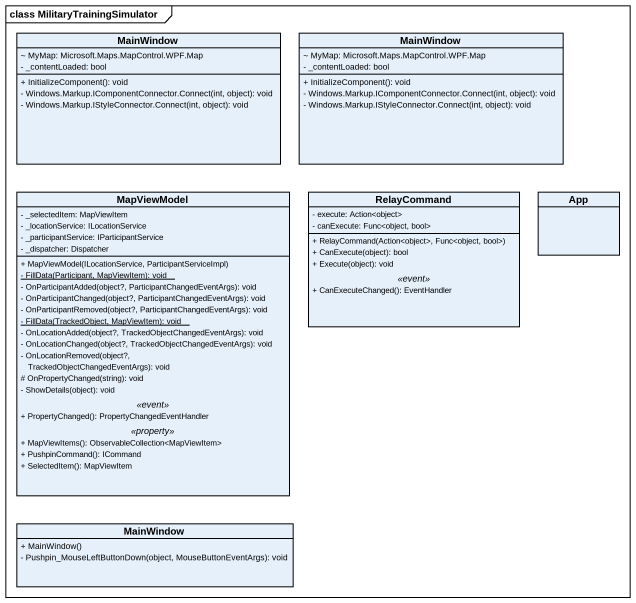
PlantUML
@startuml
mainframe class MilitaryTrainingSimulator
hide circle
hide empty members
skinparam classAttributeIconSize 0
class MainWindow {
  ~ MyMap: Microsoft.Maps.MapControl.WPF.Map
  - _contentLoaded: bool
  + InitializeComponent(): void
  - Windows.Markup.IComponentConnector.Connect(int, object): void
  - Windows.Markup.IStyleConnector.Connect(int, object): void
}
class "MainWindow" as MainWindow_2 {
  ~ MyMap: Microsoft.Maps.MapControl.WPF.Map
  - _contentLoaded: bool
  + InitializeComponent(): void
  - Windows.Markup.IComponentConnector.Connect(int, object): void
  - Windows.Markup.IStyleConnector.Connect(int, object): void
}
class MapViewModel {
  - _selectedItem: MapViewItem
  - _locationService: ILocationService
  - _participantService: IParticipantService
  - _dispatcher: Dispatcher
  --
  + MapViewModel(ILocationService, ParticipantServiceImpl)
  {static} - FillData(Participant, MapViewItem): void
  - OnParticipantAdded(object?, ParticipantChangedEventArgs): void
  - OnParticipantChanged(object?, ParticipantChangedEventArgs): void
  - OnParticipantRemoved(object?, ParticipantChangedEventArgs): void
  {static} - FillData(TrackedObject, MapViewItem): void
  - OnLocationAdded(object?, TrackedObjectChangedEventArgs): void
  - OnLocationChanged(object?, TrackedObjectChangedEventArgs): void
  - OnLocationRemoved(object?, TrackedObjectChangedEventArgs): void
  # OnPropertyChanged(string): void
  - ShowDetails(object): void
  .. <<event>> ..
  + PropertyChanged(): PropertyChangedEventHandler
  .. <<property>> ..
  + MapViewItems(): ObservableCollection<MapViewItem>
  + PushpinCommand(): ICommand
  + SelectedItem(): MapViewItem
}
class RelayCommand {
  - execute: Action<object>
  - canExecute: Func<object, bool>
  --
  + RelayCommand(Action<object>, Func<object, bool>)
  + CanExecute(object): bool
  + Execute(object): void
  .. <<event>> ..
  + CanExecuteChanged(): EventHandler
}
class App
class "MainWindow" as MainWindow_3 {
  + MainWindow()
  - Pushpin_MouseLeftButtonDown(object, MouseButtonEventArgs): void
}
@enduml
